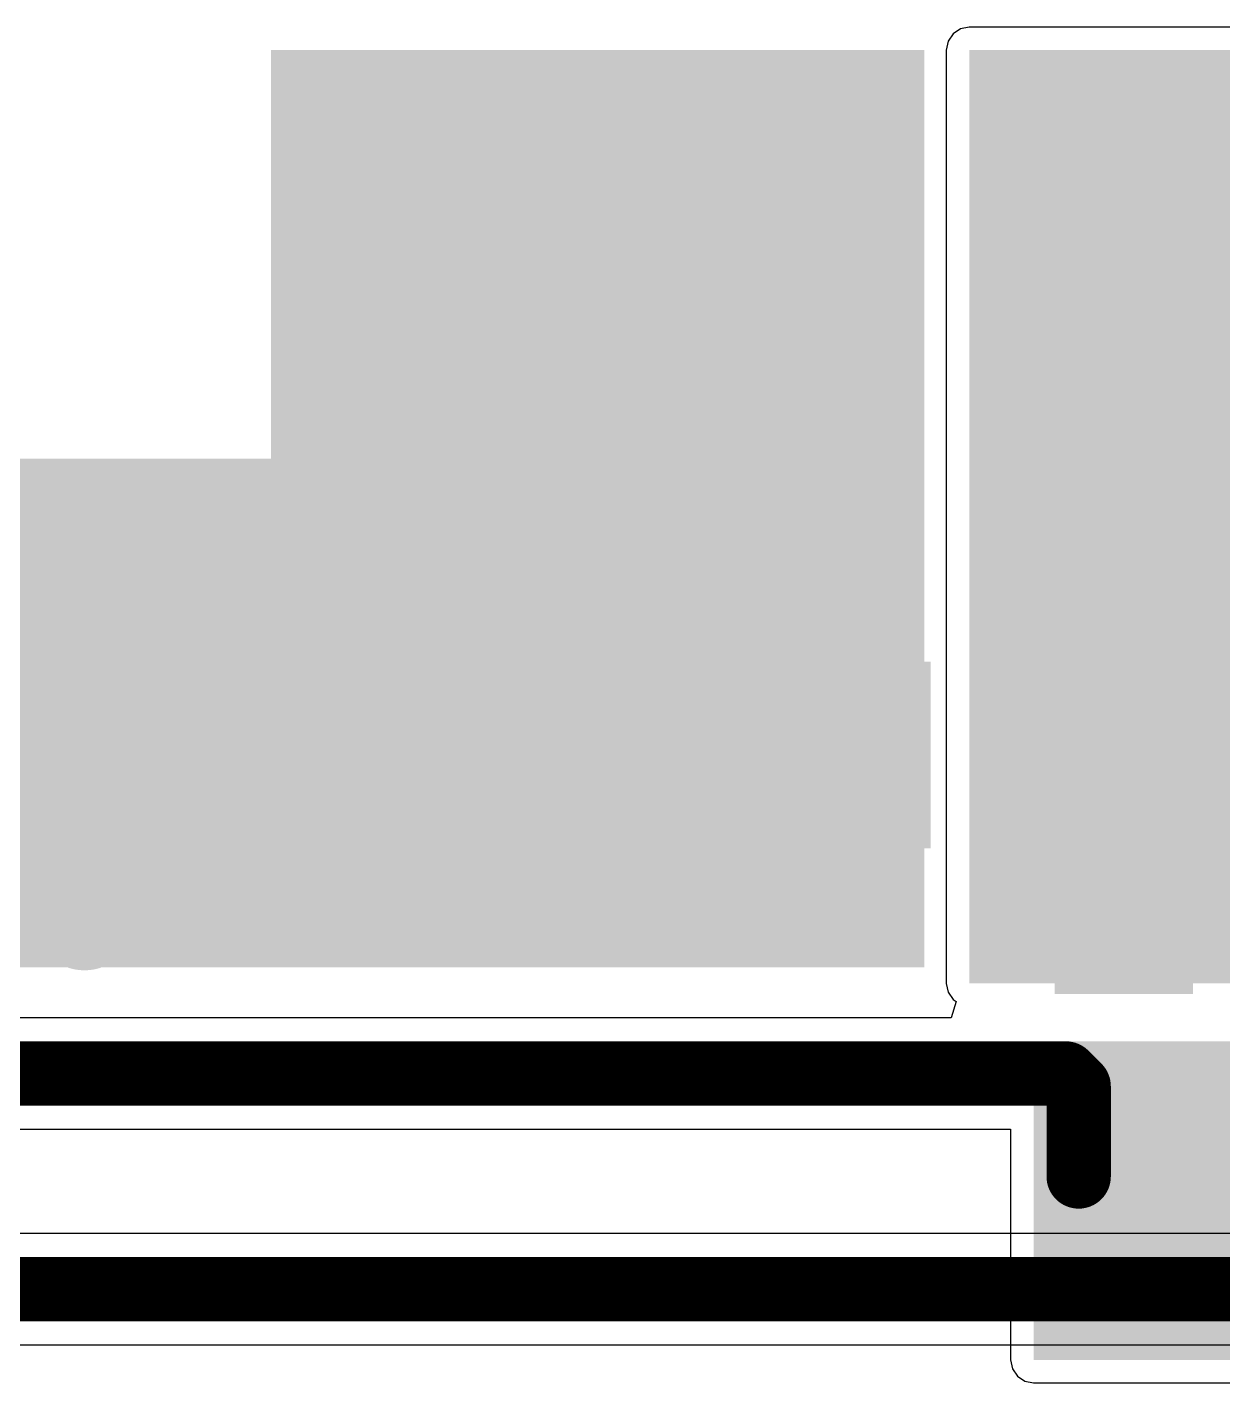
# Model space of a CAD drawing. Header units: millimetres. Extents: x 0 to 214, y 0 to 214.
# Drawn here: x 3.7612 to 4.1328, y 2.4569 to 2.8781 of the extents above; entities that cross this region are included whole.
import ezdxf

# ---------------------------------------------------------------- set-up
doc = ezdxf.new("R2010")
doc.units = ezdxf.units.MM
doc.header["$MEASUREMENT"] = 0
for name, color, linetype in [('BottomLayer', 5, 'Continuous'), ('BottomPaste', 16, 'Continuous'), ('BottomSolder', 6, 'Continuous'), ('TopLayer', 1, 'Continuous'), ('TopSolder', 216, 'Continuous'), ('ViaHoleLayer', 16, 'Continuous')]:
    doc.layers.add(name, color=color, linetype=linetype)

# ---------------------------------------------------------------- blocks, each defined once
blk = doc.blocks.new('R___0603_B_137')
at = {"layer": 'BottomLayer'}
for points in [[(-0.045, -0.0175), (-0.045, 0.0175), (-0.015, 0.0175), (-0.015, -0.0175)], [(0.015, -0.0175), (0.015, 0.0175), (0.045, 0.0175), (0.045, -0.0175)]]:
    blk.add_hatch(color=5, dxfattribs=at).paths.add_polyline_path(points)
at = {"layer": 'BottomPaste'}
for points in [[(-0.045, -0.0175), (-0.045, 0.0175), (-0.015, 0.0175), (-0.015, -0.0175)], [(0.015, -0.0175), (0.015, 0.0175), (0.045, 0.0175), (0.045, -0.0175)]]:
    blk.add_hatch(color=16, dxfattribs=at).paths.add_polyline_path(points)
at = {"layer": 'BottomSolder'}
for points in [[(-0.049, -0.0215), (-0.049, 0.0215), (-0.011, 0.0215), (-0.011, -0.0215)], [(0.011, -0.0215), (0.011, 0.0215), (0.049, 0.0215), (0.049, -0.0215)]]:
    blk.add_hatch(color=6, dxfattribs=at).paths.add_polyline_path(points)
blk = doc.blocks.new('RES_0805_B_138')
at = {"layer": 'BottomLayer'}
for points in [[(-0.06, 0.025), (-0.02, 0.025), (-0.02, -0.025), (-0.06, -0.025)], [(0.02, 0.025), (0.06, 0.025), (0.06, -0.025), (0.02, -0.025)]]:
    blk.add_hatch(color=5, dxfattribs=at).paths.add_polyline_path(points)
at = {"layer": 'BottomPaste'}
for points in [[(-0.06, 0.025), (-0.02, 0.025), (-0.02, -0.025), (-0.06, -0.025)], [(0.02, 0.025), (0.06, 0.025), (0.06, -0.025), (0.02, -0.025)]]:
    blk.add_hatch(color=16, dxfattribs=at).paths.add_polyline_path(points)
at = {"layer": 'BottomSolder'}
for points in [[(-0.064, 0.029), (-0.016, 0.029), (-0.016, -0.029), (-0.064, -0.029)], [(0.016, 0.029), (0.064, 0.029), (0.064, -0.029), (0.016, -0.029)]]:
    blk.add_hatch(color=6, dxfattribs=at).paths.add_polyline_path(points)
blk = doc.blocks.new('TO_263_B_171')
at = {"layer": 'BottomLayer'}
for points in [[(-0.14094, 0.28504), (-0.05906, 0.28504), (-0.05906, 0.13504), (-0.14094, 0.13504)], [(0.05906, 0.28504), (0.14094, 0.28504), (0.14094, 0.13504), (0.05906, 0.13504)]]:
    blk.add_hatch(color=5, dxfattribs=at).paths.add_polyline_path(points)
at = {"layer": 'BottomPaste'}
for points in [[(-0.14094, 0.28504), (-0.05906, 0.28504), (-0.05906, 0.13504), (-0.14094, 0.13504)], [(0.05906, 0.28504), (0.14094, 0.28504), (0.14094, 0.13504), (0.05906, 0.13504)]]:
    blk.add_hatch(color=16, dxfattribs=at).paths.add_polyline_path(points)
at = {"layer": 'BottomSolder'}
for points in [[(-0.14494, 0.28904), (-0.05506, 0.28904), (-0.05506, 0.13104), (-0.14494, 0.13104)], [(0.05506, 0.28904), (0.14494, 0.28904), (0.14494, 0.13104), (0.05506, 0.13104)]]:
    blk.add_hatch(color=6, dxfattribs=at).paths.add_polyline_path(points)

msp = doc.modelspace()

# ---------------------------------------------------------------- hatches: boundary and pattern name
at = {"layer": 'BottomLayer'}
for points in [[(3.837, 2.705), (4.04, 2.705), (4.04, 2.871), (3.837, 2.871)], [(4.054, 2.581), (4.189, 2.581), (4.189, 2.871), (4.054, 2.871)], [(3.615, 2.586), (4.04, 2.586), (4.04, 2.744), (3.615, 2.744)], [(4.074, 2.464), (4.189, 2.464), (4.189, 2.563), (4.074, 2.563)]]:
    msp.add_hatch(color=5, dxfattribs=at).paths.add_polyline_path(points)
h = msp.add_hatch(color=5, dxfattribs=at)
edge = h.paths.add_edge_path()
edge.add_arc((3.779, 2.65), 0.01181, 0, 360)
h = msp.add_hatch(color=5, dxfattribs=at)
edge = h.paths.add_edge_path()
edge.add_arc((3.779, 2.60086), 0.01181, 0, 360)
at = {"layer": 'BottomSolder'}
h = msp.add_hatch(color=6, dxfattribs=at)
edge = h.paths.add_edge_path()
edge.add_arc((3.779, 2.65), 0.01581, 0, 360)
h = msp.add_hatch(color=6, dxfattribs=at)
edge = h.paths.add_edge_path()
edge.add_arc((3.779, 2.60086), 0.01581, 0, 360)
at = {"layer": 'TopLayer'}
h = msp.add_hatch(color=1, dxfattribs=at)
edge = h.paths.add_edge_path()
edge.add_arc((3.779, 2.65), 0.01181, 0, 360)
h = msp.add_hatch(color=1, dxfattribs=at)
edge = h.paths.add_edge_path()
edge.add_arc((3.779, 2.60086), 0.01181, 0, 360)
at = {"layer": 'TopSolder'}
h = msp.add_hatch(color=216, dxfattribs=at)
edge = h.paths.add_edge_path()
edge.add_arc((3.779, 2.65), 0.01581, 0, 360)
h = msp.add_hatch(color=216, dxfattribs=at)
edge = h.paths.add_edge_path()
edge.add_arc((3.779, 2.60086), 0.01581, 0, 360)
at = {"layer": 'ViaHoleLayer'}
h = msp.add_hatch(color=16, dxfattribs=at)
edge = h.paths.add_edge_path()
edge.add_arc((3.779, 2.65), 0.00591, 0, 360)
h = msp.add_hatch(color=16, dxfattribs=at)
edge = h.paths.add_edge_path()
edge.add_arc((3.779, 2.60086), 0.00591, 0, 360)

# ---------------------------------------------------------------- linework, layer by layer
at = {"layer": 'BottomLayer'}
for p, q in [((4.05127, 2.87759), (4.04895, 2.87605)), ((4.054, 2.87814), (4.05127, 2.87759)), ((4.189, 2.87814), (4.054, 2.87814)), ((4.04741, 2.87373), (4.04686, 2.871)), ((4.04895, 2.87605), (4.04741, 2.87373)), ((4.04686, 2.871), (4.04686, 2.581)), ((4.04686, 2.581), (4.04741, 2.57827)), ((4.04741, 2.57827), (4.04895, 2.57595)), ((4.04988, 2.57533), (4.04837, 2.57033)), ((4.04895, 2.57595), (4.04988, 2.57533)), ((4.04837, 2.57033), (3.5305, 2.57033)), ((3.52332, 2.53567), (4.06686, 2.53567)), ((4.06686, 2.53567), (4.06686, 2.464)), ((4.06686, 2.464), (4.06741, 2.46127)), ((4.06741, 2.46127), (4.06895, 2.45895)), ((4.06895, 2.45895), (4.07127, 2.45741)), ((4.07127, 2.45741), (4.074, 2.45686)), ((4.074, 2.45686), (4.189, 2.45686))]:
    msp.add_line(p, q, dxfattribs=at)
at = {"layer": 'BottomLayer', "const_width": 0.02}
for points in [[(3.52332, 2.553), (4.084, 2.553)], [(4.084, 2.553), (4.088, 2.549)], [(4.088, 2.521), (4.088, 2.549)]]:
    msp.add_lwpolyline(points, dxfattribs=at)
at = {"layer": 'BottomLayer', "const_width": 0.01}
for points in [[(4.079, 2.553, 1), (4.089, 2.553, 1)], [(4.079, 2.553, 1), (4.089, 2.553, 1)], [(4.083, 2.549, 1), (4.093, 2.549, 1)], [(4.083, 2.549, 1), (4.093, 2.549, 1)], [(4.083, 2.521, 1), (4.093, 2.521, 1)]]:
    msp.add_lwpolyline(points, format="xyb", close=True, dxfattribs=at)
at = {"layer": 'TopLayer'}
for p, q in [((4.225, 2.50333), (3.27094, 2.50333)), ((3.71613, 2.46867), (4.225, 2.46867))]:
    msp.add_line(p, q, dxfattribs=at)
at = {"layer": 'TopLayer', "const_width": 0.02}
msp.add_lwpolyline([(3.16715, 2.486), (4.563, 2.486)], dxfattribs=at)

# ---------------------------------------------------------------- block references
for name, p, rotation in [('TO_263_B_171', (3.999, 2.98504), 180), ('R___0603_B_137', (4.102, 2.56669), 90)]:
    msp.add_blockref(name, p, dxfattribs=dict(rotation=rotation))
msp.add_blockref('RES_0805_B_138', (4.058, 2.652))

doc.saveas('drawing.dxf')
